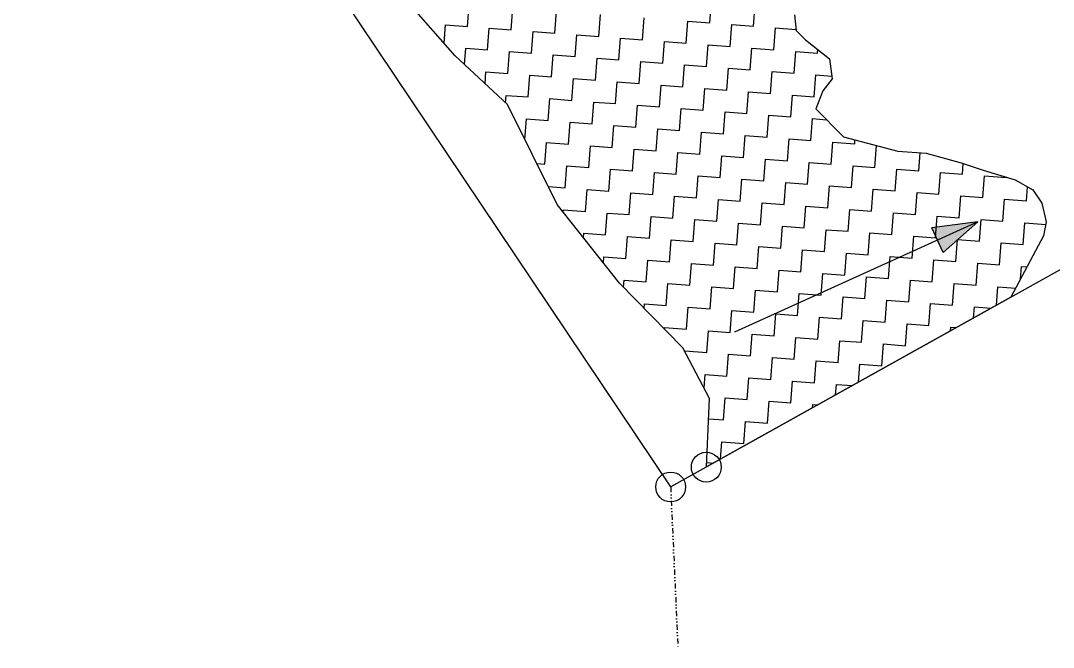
# Model space of a CAD drawing. Header units: feet. Extents: x 278750 to 279757, y 2077736 to 2079025.
# Drawn here: x 278931 to 279226.8, y 2077736.2 to 2077915.9 of the extents above; entities that cross this region are included whole.
import ezdxf

# ---------------------------------------------------------------- set-up
doc = ezdxf.new("R2010")
doc.units = ezdxf.units.FT
doc.header["$LTSCALE"] = 0.3
doc.header["$MEASUREMENT"] = 0
doc.linetypes.add('DIVIDE', pattern=[1.25, 0.5, -0.25, 0, -0.25, 0, -0.25])
for name, color, linetype in [('POLY_HATCH', 12, 'Continuous'), ('V_BOUND_LINE', 7, 'Continuous'), ('V_DIVIDE_LINE', 7, 'DIVIDE')]:
    doc.layers.add(name, color=color, linetype=linetype)

msp = doc.modelspace()

# ---------------------------------------------------------------- hatches: boundary and pattern name
h = msp.add_hatch(color=256)
h.paths.add_polyline_path([(279193.62, 2077852.99), (279195.22, 2077849.44), (279205.2, 2077858.24)])
h.paths.add_polyline_path([(279205.2, 2077858.24), (279192.01, 2077856.53), (279193.62, 2077852.99)])

# ---------------------------------------------------------------- linework, layer by layer
for points in [[(279205.2, 2077858.24), (279135.43, 2077826.61)], [(279205.2, 2077858.24), (279192.01, 2077856.53)], [(279195.22, 2077849.44), (279192.01, 2077856.53)], [(279205.2, 2077858.24), (279195.22, 2077849.44)]]:
    msp.add_lwpolyline(points)
for centre in [(279127.38, 2077787.91), (279117.18, 2077782.22)]:
    msp.add_circle(centre, 4.28)
at = {"layer": 'POLY_HATCH'}
for p, q in [((279055.49, 2077905.79), (279038.59, 2077925.04)), ((279152.64, 2077917.52), (279153.11, 2077913.01)), ((279153.11, 2077913.01), (279155.76, 2077910.36)), ((279155.76, 2077910.36), (279162.68, 2077904.95)), ((279070.41, 2077891.88), (279055.49, 2077905.79)), ((279162.68, 2077904.95), (279163.46, 2077899.19)), ((279163.46, 2077899.19), (279160.76, 2077895.73)), ((279160.76, 2077895.73), (279158.73, 2077890.59)), ((279084.64, 2077863.18), (279070.41, 2077891.88)), ((279158.73, 2077890.59), (279166.68, 2077882.55)), ((279166.68, 2077882.55), (279182.26, 2077878.51)), ((279182.26, 2077878.51), (279190.36, 2077877.9)), ((279190.36, 2077877.9), (279200.34, 2077875.1)), ((279200.34, 2077875.1), (279206.69, 2077872.99)), ((279206.69, 2077872.99), (279215.85, 2077870.26)), ((279215.85, 2077870.26), (279220.93, 2077867.43)), ((279220.93, 2077867.43), (279223.49, 2077863.57)), ((279102.5, 2077840.67), (279084.64, 2077863.18)), ((279223.49, 2077863.57), (279224.71, 2077858.18)), ((279224.71, 2077858.18), (279224, 2077854.17)), ((279224, 2077854.17), (279221.63, 2077849.87)), ((279221.63, 2077849.87), (279214.63, 2077836.6)), ((279120.65, 2077822.12), (279102.5, 2077840.67)), ((279214.63, 2077836.6), (279127.46, 2077787.96)), ((279128.33, 2077807.57), (279120.65, 2077822.12)), ((279127.46, 2077787.96), (279128.33, 2077807.57))]:
    msp.add_line(p, q, dxfattribs=at)
at = {"layer": 'POLY_HATCH', "linetype": 'Continuous'}
for p, q in [((279128.39, 2077915.25), (279128.87, 2077921.52)), ((279058.96, 2077914.23), (279059.44, 2077920.5)), ((279071.5, 2077913.28), (279071.98, 2077919.55)), ((279084.04, 2077912.32), (279084.51, 2077918.59)), ((279096.57, 2077911.37), (279097.05, 2077917.64)), ((279140.93, 2077914.3), (279141.41, 2077920.57)), ((279052.29, 2077909.43), (279052.7, 2077914.71)), ((279052.7, 2077914.71), (279058.96, 2077914.23)), ((279109.11, 2077910.42), (279109.59, 2077916.68)), ((279121.65, 2077909.46), (279122.13, 2077915.73)), ((279122.13, 2077915.73), (279128.39, 2077915.25)), ((279134.19, 2077908.51), (279134.66, 2077914.78)), ((279134.66, 2077914.78), (279140.93, 2077914.3)), ((279064.76, 2077907.49), (279065.23, 2077913.76)), ((279065.23, 2077913.76), (279071.5, 2077913.28)), ((279077.29, 2077906.53), (279077.77, 2077912.8)), ((279077.77, 2077912.8), (279084.04, 2077912.32)), ((279089.83, 2077905.58), (279090.31, 2077911.85)), ((279090.31, 2077911.85), (279096.57, 2077911.37)), ((279146.72, 2077907.55), (279147.2, 2077913.82)), ((279147.2, 2077913.82), (279153.07, 2077913.37)), ((279102.37, 2077904.62), (279102.84, 2077910.89)), ((279102.84, 2077910.89), (279109.11, 2077910.42)), ((279114.9, 2077903.67), (279115.38, 2077909.94)), ((279115.38, 2077909.94), (279121.65, 2077909.46)), ((279127.44, 2077902.72), (279127.92, 2077908.98)), ((279127.92, 2077908.98), (279134.19, 2077908.51)), ((279058.13, 2077903.33), (279058.49, 2077907.96)), ((279058.49, 2077907.96), (279064.76, 2077907.49)), ((279070.55, 2077900.74), (279071.02, 2077907.01)), ((279071.02, 2077907.01), (279077.29, 2077906.53)), ((279083.08, 2077899.79), (279083.56, 2077906.06)), ((279083.56, 2077906.06), (279089.83, 2077905.58)), ((279139.98, 2077901.76), (279140.45, 2077908.03)), ((279140.45, 2077908.03), (279146.72, 2077907.55)), ((279152.51, 2077900.81), (279152.99, 2077907.08)), ((279152.99, 2077907.08), (279159.26, 2077906.6)), ((279159.26, 2077906.6), (279159.33, 2077907.57)), ((279095.62, 2077898.83), (279096.1, 2077905.1)), ((279096.1, 2077905.1), (279102.37, 2077904.62)), ((279108.16, 2077897.88), (279108.63, 2077904.15)), ((279108.63, 2077904.15), (279114.9, 2077903.67)), ((279120.69, 2077896.92), (279121.17, 2077903.19)), ((279121.17, 2077903.19), (279127.44, 2077902.72)), ((279064.02, 2077897.84), (279064.28, 2077901.22)), ((279064.28, 2077901.22), (279070.55, 2077900.74)), ((279076.34, 2077894), (279076.81, 2077900.26)), ((279076.81, 2077900.26), (279083.08, 2077899.79)), ((279133.23, 2077895.97), (279133.71, 2077902.24)), ((279133.71, 2077902.24), (279139.98, 2077901.76)), ((279145.77, 2077895.02), (279146.25, 2077901.28)), ((279146.25, 2077901.28), (279152.51, 2077900.81)), ((279158.31, 2077894.06), (279158.78, 2077900.33)), ((279158.78, 2077900.33), (279163.35, 2077899.98)), ((279088.87, 2077893.04), (279089.35, 2077899.31)), ((279089.35, 2077899.31), (279095.62, 2077898.83)), ((279101.41, 2077892.09), (279101.89, 2077898.36)), ((279101.89, 2077898.36), (279108.16, 2077897.88)), ((279113.95, 2077891.13), (279114.43, 2077897.4)), ((279114.43, 2077897.4), (279120.69, 2077896.92)), ((279069.91, 2077892.35), (279070.07, 2077894.47)), ((279070.07, 2077894.47), (279076.34, 2077894)), ((279126.49, 2077890.18), (279126.96, 2077896.45)), ((279126.96, 2077896.45), (279133.23, 2077895.97)), ((279139.02, 2077889.22), (279139.5, 2077895.49)), ((279139.5, 2077895.49), (279145.77, 2077895.02)), ((279151.56, 2077888.27), (279152.04, 2077894.54)), ((279152.04, 2077894.54), (279158.31, 2077894.06)), ((279082.13, 2077887.25), (279082.61, 2077893.52)), ((279082.61, 2077893.52), (279088.87, 2077893.04)), ((279094.67, 2077886.3), (279095.14, 2077892.56)), ((279095.14, 2077892.56), (279101.41, 2077892.09)), ((279107.2, 2077885.34), (279107.68, 2077891.61)), ((279107.68, 2077891.61), (279113.95, 2077891.13)), ((279119.74, 2077884.39), (279120.22, 2077890.66)), ((279120.22, 2077890.66), (279126.49, 2077890.18)), ((279132.28, 2077883.43), (279132.75, 2077889.7)), ((279132.75, 2077889.7), (279139.02, 2077889.22)), ((279144.81, 2077882.48), (279145.29, 2077888.75)), ((279145.29, 2077888.75), (279151.56, 2077888.27)), ((279075.41, 2077881.8), (279075.86, 2077887.73)), ((279075.86, 2077887.73), (279082.13, 2077887.25)), ((279087.92, 2077880.5), (279088.4, 2077886.77)), ((279088.4, 2077886.77), (279094.67, 2077886.3)), ((279100.46, 2077879.55), (279100.93, 2077885.82)), ((279100.93, 2077885.82), (279107.2, 2077885.34)), ((279157.35, 2077881.52), (279157.83, 2077887.79)), ((279157.83, 2077887.79), (279161.8, 2077887.49)), ((279112.99, 2077878.6), (279113.47, 2077884.86)), ((279113.47, 2077884.86), (279119.74, 2077884.39)), ((279125.53, 2077877.64), (279126.01, 2077883.91)), ((279126.01, 2077883.91), (279132.28, 2077883.43)), ((279138.07, 2077876.69), (279138.55, 2077882.96)), ((279138.55, 2077882.96), (279144.81, 2077882.48)), ((279081.17, 2077874.71), (279081.65, 2077880.98)), ((279081.65, 2077880.98), (279087.92, 2077880.5)), ((279093.71, 2077873.76), (279094.19, 2077880.03)), ((279094.19, 2077880.03), (279100.46, 2077879.55)), ((279150.61, 2077875.73), (279151.08, 2077882)), ((279151.08, 2077882), (279157.35, 2077881.52)), ((279163.14, 2077874.78), (279163.62, 2077881.05)), ((279163.62, 2077881.05), (279169.89, 2077880.57)), ((279169.89, 2077880.57), (279169.97, 2077881.7)), ((279175.68, 2077873.82), (279176.16, 2077880.09)), ((279176.16, 2077880.09), (279176.17, 2077880.09)), ((279106.25, 2077872.8), (279106.73, 2077879.07)), ((279106.73, 2077879.07), (279112.99, 2077878.6)), ((279118.79, 2077871.85), (279119.26, 2077878.12)), ((279119.26, 2077878.12), (279125.53, 2077877.64)), ((279131.32, 2077870.9), (279131.8, 2077877.16)), ((279131.8, 2077877.16), (279138.07, 2077876.69)), ((279188.22, 2077872.87), (279188.61, 2077878.03)), ((279078.83, 2077874.89), (279081.17, 2077874.71)), ((279086.97, 2077867.97), (279087.44, 2077874.24)), ((279087.44, 2077874.24), (279093.71, 2077873.76)), ((279099.5, 2077867.01), (279099.98, 2077873.28)), ((279099.98, 2077873.28), (279106.25, 2077872.8)), ((279143.86, 2077869.94), (279144.34, 2077876.21)), ((279144.34, 2077876.21), (279150.61, 2077875.73)), ((279156.4, 2077868.99), (279156.87, 2077875.26)), ((279156.87, 2077875.26), (279163.14, 2077874.78)), ((279168.93, 2077868.03), (279169.41, 2077874.3)), ((279169.41, 2077874.3), (279175.68, 2077873.82)), ((279181.47, 2077867.08), (279181.95, 2077873.35)), ((279181.95, 2077873.35), (279188.22, 2077872.87)), ((279200.75, 2077871.92), (279200.98, 2077874.89)), ((279112.04, 2077866.06), (279112.52, 2077872.33)), ((279112.52, 2077872.33), (279118.79, 2077871.85)), ((279124.58, 2077865.1), (279125.05, 2077871.37)), ((279125.05, 2077871.37), (279131.32, 2077870.9)), ((279137.11, 2077864.15), (279137.59, 2077870.42)), ((279137.59, 2077870.42), (279143.86, 2077869.94)), ((279194.01, 2077866.12), (279194.48, 2077872.39)), ((279194.48, 2077872.39), (279200.75, 2077871.92)), ((279206.54, 2077865.17), (279207.02, 2077871.44)), ((279207.02, 2077871.44), (279213.29, 2077870.96)), ((279213.29, 2077870.96), (279213.29, 2077871.02)), ((279082.08, 2077868.34), (279086.97, 2077867.97)), ((279092.76, 2077861.22), (279093.23, 2077867.49)), ((279093.23, 2077867.49), (279099.5, 2077867.01)), ((279149.65, 2077863.2), (279150.13, 2077869.46)), ((279150.13, 2077869.46), (279156.4, 2077868.99)), ((279162.19, 2077862.24), (279162.67, 2077868.51)), ((279162.67, 2077868.51), (279168.93, 2077868.03)), ((279174.73, 2077861.29), (279175.2, 2077867.56)), ((279175.2, 2077867.56), (279181.47, 2077867.08)), ((279219.08, 2077864.22), (279219.39, 2077868.29)), ((279105.29, 2077860.27), (279105.77, 2077866.54)), ((279105.77, 2077866.54), (279112.04, 2077866.06)), ((279117.83, 2077859.31), (279118.31, 2077865.58)), ((279118.31, 2077865.58), (279124.58, 2077865.1)), ((279130.37, 2077858.36), (279130.85, 2077864.63)), ((279130.85, 2077864.63), (279137.11, 2077864.15)), ((279187.26, 2077860.33), (279187.74, 2077866.6)), ((279187.74, 2077866.6), (279194.01, 2077866.12)), ((279199.8, 2077859.38), (279200.28, 2077865.65)), ((279200.28, 2077865.65), (279206.54, 2077865.17)), ((279212.34, 2077858.42), (279212.81, 2077864.69)), ((279212.81, 2077864.69), (279219.08, 2077864.22)), ((279086.43, 2077860.92), (279086.49, 2077861.7)), ((279086.49, 2077861.7), (279092.76, 2077861.22)), ((279142.91, 2077857.4), (279143.38, 2077863.67)), ((279143.38, 2077863.67), (279149.65, 2077863.2)), ((279155.44, 2077856.45), (279155.92, 2077862.72)), ((279155.92, 2077862.72), (279162.19, 2077862.24)), ((279167.98, 2077855.5), (279168.46, 2077861.76)), ((279168.46, 2077861.76), (279174.73, 2077861.29)), ((279098.55, 2077854.48), (279099.03, 2077860.74)), ((279099.03, 2077860.74), (279105.29, 2077860.27)), ((279111.09, 2077853.52), (279111.56, 2077859.79)), ((279111.56, 2077859.79), (279117.83, 2077859.31)), ((279123.62, 2077852.57), (279124.1, 2077858.84)), ((279124.1, 2077858.84), (279130.37, 2077858.36)), ((279180.52, 2077854.54), (279180.99, 2077860.81)), ((279180.99, 2077860.81), (279187.26, 2077860.33)), ((279193.05, 2077853.59), (279193.53, 2077859.86)), ((279193.53, 2077859.86), (279199.8, 2077859.38)), ((279205.59, 2077852.63), (279206.07, 2077858.9)), ((279206.07, 2077858.9), (279212.34, 2077858.42)), ((279136.16, 2077851.61), (279136.64, 2077857.88)), ((279136.64, 2077857.88), (279142.91, 2077857.4)), ((279148.7, 2077850.66), (279149.17, 2077856.93)), ((279149.17, 2077856.93), (279155.44, 2077856.45)), ((279161.23, 2077849.7), (279161.71, 2077855.97)), ((279161.71, 2077855.97), (279167.98, 2077855.5)), ((279218.13, 2077851.68), (279218.6, 2077857.95)), ((279218.6, 2077857.95), (279224.59, 2077857.49)), ((279092.18, 2077853.67), (279092.28, 2077854.95)), ((279092.28, 2077854.95), (279098.55, 2077854.48)), ((279104.34, 2077847.73), (279104.82, 2077854)), ((279104.82, 2077854), (279111.09, 2077853.52)), ((279116.88, 2077846.78), (279117.35, 2077853.04)), ((279117.35, 2077853.04), (279123.62, 2077852.57)), ((279173.77, 2077848.75), (279174.25, 2077855.02)), ((279174.25, 2077855.02), (279180.52, 2077854.54)), ((279186.31, 2077847.8), (279186.78, 2077854.06)), ((279186.78, 2077854.06), (279193.05, 2077853.59)), ((279198.84, 2077846.84), (279199.32, 2077853.11)), ((279199.32, 2077853.11), (279205.59, 2077852.63)), ((279129.41, 2077845.82), (279129.89, 2077852.09)), ((279129.89, 2077852.09), (279136.16, 2077851.61)), ((279141.95, 2077844.87), (279142.43, 2077851.14)), ((279142.43, 2077851.14), (279148.7, 2077850.66)), ((279154.49, 2077843.91), (279154.97, 2077850.18)), ((279154.97, 2077850.18), (279161.23, 2077849.7)), ((279211.38, 2077845.89), (279211.86, 2077852.16)), ((279211.86, 2077852.16), (279218.13, 2077851.68)), ((279097.94, 2077846.42), (279098.07, 2077848.21)), ((279098.07, 2077848.21), (279104.34, 2077847.73)), ((279110.13, 2077840.98), (279110.61, 2077847.25)), ((279110.61, 2077847.25), (279116.88, 2077846.78)), ((279167.02, 2077842.96), (279167.5, 2077849.23)), ((279167.5, 2077849.23), (279173.77, 2077848.75)), ((279179.56, 2077842), (279180.04, 2077848.27)), ((279180.04, 2077848.27), (279186.31, 2077847.8)), ((279192.1, 2077841.05), (279192.58, 2077847.32)), ((279192.58, 2077847.32), (279198.84, 2077846.84)), ((279122.67, 2077840.03), (279123.15, 2077846.3)), ((279123.15, 2077846.3), (279129.41, 2077845.82)), ((279135.21, 2077839.08), (279135.68, 2077845.34)), ((279135.68, 2077845.34), (279141.95, 2077844.87)), ((279147.74, 2077838.12), (279148.22, 2077844.39)), ((279148.22, 2077844.39), (279154.49, 2077843.91)), ((279204.64, 2077840.1), (279205.11, 2077846.36)), ((279205.11, 2077846.36), (279211.38, 2077845.89)), ((279217.38, 2077841.8), (279217.65, 2077845.41)), ((279217.65, 2077845.41), (279219.22, 2077845.29)), ((279103.71, 2077839.43), (279103.86, 2077841.46)), ((279103.86, 2077841.46), (279110.13, 2077840.98)), ((279160.28, 2077837.17), (279160.76, 2077843.44)), ((279160.76, 2077843.44), (279167.02, 2077842.96)), ((279172.82, 2077836.21), (279173.29, 2077842.48)), ((279173.29, 2077842.48), (279179.56, 2077842)), ((279185.35, 2077835.26), (279185.83, 2077841.53)), ((279185.83, 2077841.53), (279192.1, 2077841.05)), ((279115.92, 2077834.24), (279116.4, 2077840.51)), ((279116.4, 2077840.51), (279122.67, 2077840.03)), ((279128.46, 2077833.28), (279128.94, 2077839.55)), ((279128.94, 2077839.55), (279135.21, 2077839.08)), ((279141, 2077832.33), (279141.47, 2077838.6)), ((279141.47, 2077838.6), (279147.74, 2077838.12)), ((279197.89, 2077834.3), (279198.37, 2077840.57)), ((279198.37, 2077840.57), (279204.64, 2077840.1)), ((279210.5, 2077834.29), (279210.9, 2077839.62)), ((279210.9, 2077839.62), (279216.02, 2077839.23)), ((279153.53, 2077831.38), (279154.01, 2077837.64)), ((279154.01, 2077837.64), (279160.28, 2077837.17)), ((279166.07, 2077830.42), (279166.55, 2077836.69)), ((279166.55, 2077836.69), (279172.82, 2077836.21)), ((279178.61, 2077829.47), (279179.08, 2077835.74)), ((279179.08, 2077835.74), (279185.35, 2077835.26)), ((279109.56, 2077833.45), (279109.65, 2077834.72)), ((279109.65, 2077834.72), (279115.92, 2077834.24)), ((279121.71, 2077827.49), (279122.19, 2077833.76)), ((279122.19, 2077833.76), (279128.46, 2077833.28)), ((279134.25, 2077826.54), (279134.73, 2077832.81)), ((279134.73, 2077832.81), (279141, 2077832.33)), ((279146.79, 2077825.58), (279147.27, 2077831.85)), ((279147.27, 2077831.85), (279153.53, 2077831.38)), ((279191.14, 2077828.51), (279191.62, 2077834.78)), ((279191.62, 2077834.78), (279197.89, 2077834.3)), ((279203.91, 2077830.62), (279204.16, 2077833.83)), ((279204.16, 2077833.83), (279209, 2077833.46)), ((279159.32, 2077824.63), (279159.8, 2077830.9)), ((279159.8, 2077830.9), (279166.07, 2077830.42)), ((279171.86, 2077823.68), (279172.34, 2077829.94)), ((279172.34, 2077829.94), (279178.61, 2077829.47)), ((279184.4, 2077822.72), (279184.88, 2077828.99)), ((279184.88, 2077828.99), (279191.14, 2077828.51)), ((279115.41, 2077827.48), (279115.45, 2077827.97)), ((279115.45, 2077827.97), (279121.71, 2077827.49)), ((279127.51, 2077820.75), (279127.98, 2077827.02)), ((279127.98, 2077827.02), (279134.25, 2077826.54)), ((279140.04, 2077819.79), (279140.52, 2077826.06)), ((279140.52, 2077826.06), (279146.79, 2077825.58)), ((279197.33, 2077826.94), (279197.41, 2077828.04)), ((279197.41, 2077828.04), (279199.06, 2077827.91)), ((279152.58, 2077818.84), (279153.06, 2077825.11)), ((279153.06, 2077825.11), (279159.32, 2077824.63)), ((279165.12, 2077817.88), (279165.59, 2077824.15)), ((279165.59, 2077824.15), (279171.86, 2077823.68)), ((279177.65, 2077816.93), (279178.13, 2077823.2)), ((279178.13, 2077823.2), (279184.4, 2077822.72)), ((279121.22, 2077821.04), (279121.24, 2077821.23)), ((279121.24, 2077821.23), (279127.51, 2077820.75)), ((279133.3, 2077814), (279133.77, 2077820.27)), ((279133.77, 2077820.27), (279140.04, 2077819.79)), ((279145.83, 2077813.05), (279146.31, 2077819.32)), ((279146.31, 2077819.32), (279152.58, 2077818.84)), ((279158.37, 2077812.09), (279158.85, 2077818.36)), ((279158.85, 2077818.36), (279165.12, 2077817.88)), ((279170.99, 2077812.25), (279171.38, 2077817.41)), ((279171.38, 2077817.41), (279177.65, 2077816.93)), ((279126.73, 2077810.6), (279127.03, 2077814.48)), ((279127.03, 2077814.48), (279133.3, 2077814)), ((279139.09, 2077807.26), (279139.57, 2077813.53)), ((279139.57, 2077813.53), (279145.83, 2077813.05)), ((279151.62, 2077806.3), (279152.1, 2077812.57)), ((279152.1, 2077812.57), (279158.37, 2077812.09)), ((279164.41, 2077808.58), (279164.64, 2077811.62)), ((279164.64, 2077811.62), (279169.23, 2077811.27)), ((279132.34, 2077801.47), (279132.82, 2077807.73)), ((279132.82, 2077807.73), (279139.09, 2077807.26)), ((279144.88, 2077800.51), (279145.36, 2077806.78)), ((279145.36, 2077806.78), (279151.62, 2077806.3)), ((279157.82, 2077804.9), (279157.89, 2077805.82)), ((279157.89, 2077805.82), (279159.29, 2077805.72)), ((279128.07, 2077801.79), (279132.34, 2077801.47)), ((279138.13, 2077794.72), (279138.61, 2077800.99)), ((279138.61, 2077800.99), (279144.88, 2077800.51)), ((279131.49, 2077790.21), (279131.87, 2077795.2)), ((279131.87, 2077795.2), (279138.13, 2077794.72)), ((279127.51, 2077789.22), (279129.46, 2077789.08))]:
    msp.add_line(p, q, dxfattribs=at)
at = {"layer": 'V_BOUND_LINE'}
for p, q in [((279117.18, 2077782.22), (278902.83, 2078102.21)), ((279340.84, 2077907.02), (279117.18, 2077782.22))]:
    msp.add_line(p, q, dxfattribs=at)
at = {"layer": 'V_DIVIDE_LINE', "ltscale": 10}
msp.add_line((279117.18, 2077782.22), (279119.27, 2077736.25), dxfattribs=at)

doc.saveas('drawing.dxf')
